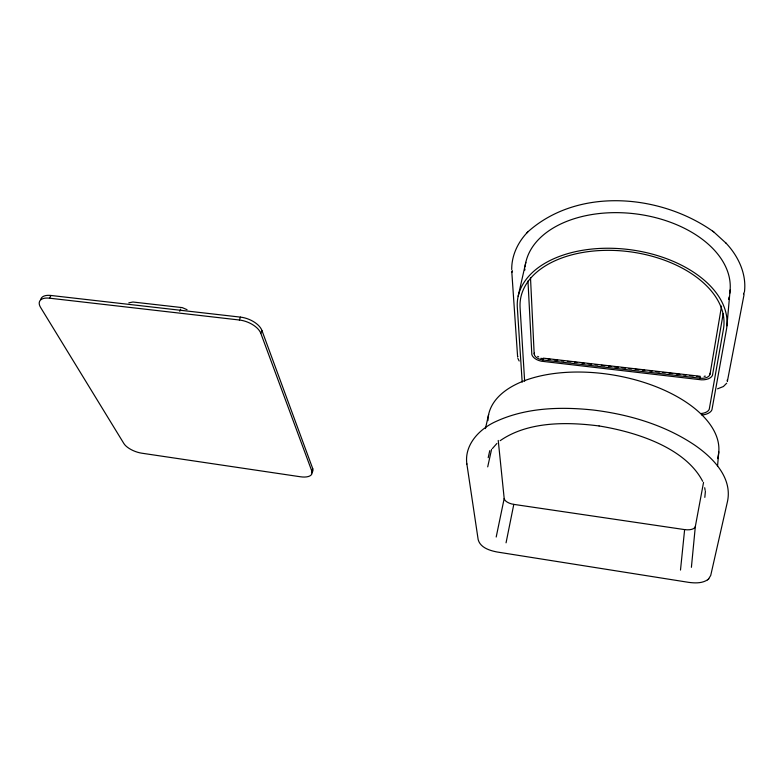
<?xml version="1.0" encoding="UTF-8"?>
<svg xmlns="http://www.w3.org/2000/svg" width="784" height="784" viewBox="0 0 784 784"><rect width="100%" height="100%" fill="white"/><g stroke="black" fill="none" stroke-linecap="round" stroke-linejoin="round"><path stroke-width="1.18" d="M511.727 269.588C511.511 255.839 517.734 242.589 527.064 232.711M717.517 466.431L718.791 451.829M726.944 325.811L730.12 290.051M704.826 497.37L705.384 491.313M691.4 567.322L695.33 526.544L703.542 482.415M530.494 277.605L534.178 353.956A8.614 4.988 11.1 0 0 542.861 359.974L700.122 378.221A9.153 5.184 5.4 0 0 710.03 374.174L710.128 373.223M680.492 570.076L684.628 529.602A10.016 4.616 8 0 0 695.33 526.544M700.122 378.221L700.22 377.28M744.408 292.256C746.819 274.037 738.283 256.064 725.964 243.079M708.56 578.984L710.725 575.436L727.621 500.858C732.227 477.182 712.627 457.484 694.8 445.194C664.754 424.938 629.042 414.432 593.341 410.042C560.923 406.612 526.652 407.504 496.527 421.224C479.896 428.436 464.04 444.587 466.872 464.079M710.03 374.174L721.545 306.064M723.22 313.531L712.47 375.33A11.838 6.713 5.4 0 1 701.425 379.828L541.489 361.228A11.143 6.458 11.1 0 1 531.826 354.535L527.965 280.966M728.63 299.459L729.051 297.067M717.634 458.591L718.35 455.004A116.64 60.907 9.5 0 0 612.608 374.899A116.64 60.907 9.5 0 0 488.138 417.529M506.052 542.832L513.794 504.377A9.398 4.42 12.3 0 1 504.19 498.497L498.232 440.441M542.861 359.974L543.038 359.072M496.194 537.011L504.19 498.497M534.178 353.956L534.365 353.055M487.707 466.872L491.578 449.33M488.197 457.719L489.765 450.643M518.155 296.283L525.809 262.375M485.423 428.593L488.638 414.471M517.783 356.583A3.401 2.685 -9.6 0 0 517.636 357.053L511.834 272.42L512.275 270.549M50.94 295.47L49.5 298.185A18.228 8.693 25.5 0 0 40.592 307.436L123.882 443.548A14.994 6.341 21.2 0 0 141.806 453.201L300.409 476.77A15.298 6.929 17.8 0 0 311.846 471.164L312.698 468.548L261.895 330.417A18.395 9.829 21.3 0 0 240.492 317.128L50.94 295.47A18.199 8.712 25.5 0 0 40.748 299.488M311.846 471.164L260.798 333.288L261.895 330.417M49.5 298.185L239.345 319.999L240.492 317.128M179.742 311.248L180.673 309.121M726.709 383.19L723.387 386.532L717.536 388.835M492.43 448.536L496.909 443.45M527.906 231.819C578.122 186.906 660.226 194.109 712.832 231.27M526.897 232.887L528.073 231.643M466.833 463.765L478.171 539.657C480.327 547.702 489.765 550.574 497.036 551.985L688.734 582.365C695.055 583.188 702.258 583.463 707.736 579.68M707.521 579.856L708.785 578.788M500.163 440.686C527.24 421.851 564.97 421.557 599.084 425.967M128.821 302.83L132.966 302.016L182.26 307.622L187.043 309.67M704.14 376.33L705.355 376.144M543.332 358.161L700.318 376.31M540.823 358.337L543.243 358.621M548.075 359.18L550.495 359.454M554.121 359.876L557.757 360.297M561.383 360.718L563.804 360.993M567.43 361.414L571.056 361.836M574.682 362.257L577.102 362.531M581.944 363.09L584.354 363.374M587.99 363.796L591.616 364.217M595.242 364.638L597.663 364.913M601.289 365.334L604.915 365.756M608.541 366.177L610.961 366.451M614.587 366.873L618.213 367.294M621.849 367.716L625.475 368.127M629.101 368.549L631.522 368.833M635.148 369.254L638.774 369.676M642.4 370.087L644.82 370.371M649.662 370.93L652.072 371.214M655.708 371.626L659.334 372.047M662.96 372.469L665.381 372.753M669.007 373.164L672.633 373.586M676.259 374.007L679.895 374.429M683.521 374.85L685.941 375.124M689.567 375.546L693.193 375.967M696.819 376.389L699.24 376.663M513.794 504.377L684.628 529.602M599.074 425.957C638.48 432.376 685.706 448.546 702.65 481.288M537.667 356.377L538.686 356.896M714.136 232.28L726.111 243.236M712.685 231.162L714.283 232.397M519.165 361.012L517.871 358.376M704.718 487.726L705.12 490.363M522.173 382.151L517.303 307.132A105.517 64.425 7.7 0 1 625.74 249.185A105.517 64.425 7.7 0 1 726.513 329.172L711.921 409.865A14.837 8.065 6.1 0 1 701.886 415.03M524.643 381.2L520.076 307.436A102.577 62.622 7.7 0 1 625.485 251.243A102.577 62.622 7.7 0 1 723.485 328.868L709.236 409.346A12.093 6.566 6.1 0 1 701.072 413.56M239.345 319.999A18.424 9.8 21.3 0 1 260.798 333.288M312.698 468.548A15.278 6.958 17.8 0 1 311.464 472.85M727.131 380.132A3.675 2.862 10.2 0 1 727.366 381.387L743.947 295.166A4.077 3.009 6.7 0 0 743.663 293.863M525.084 266.776A103.184 65.582 7.1 0 1 636.618 214.003A103.184 65.582 7.1 0 1 729.679 293.471M524.849 270.088A103.184 65.582 7.1 0 1 524.898 268.981M743.663 292.971A2.715 1.676 2.4 0 1 743.859 293.833M511.834 272.42A3.753 2.832 -4.8 0 1 512.285 271.48M487.932 420.626A116.64 60.907 9.5 0 1 488.03 418.558"/></g></svg>
